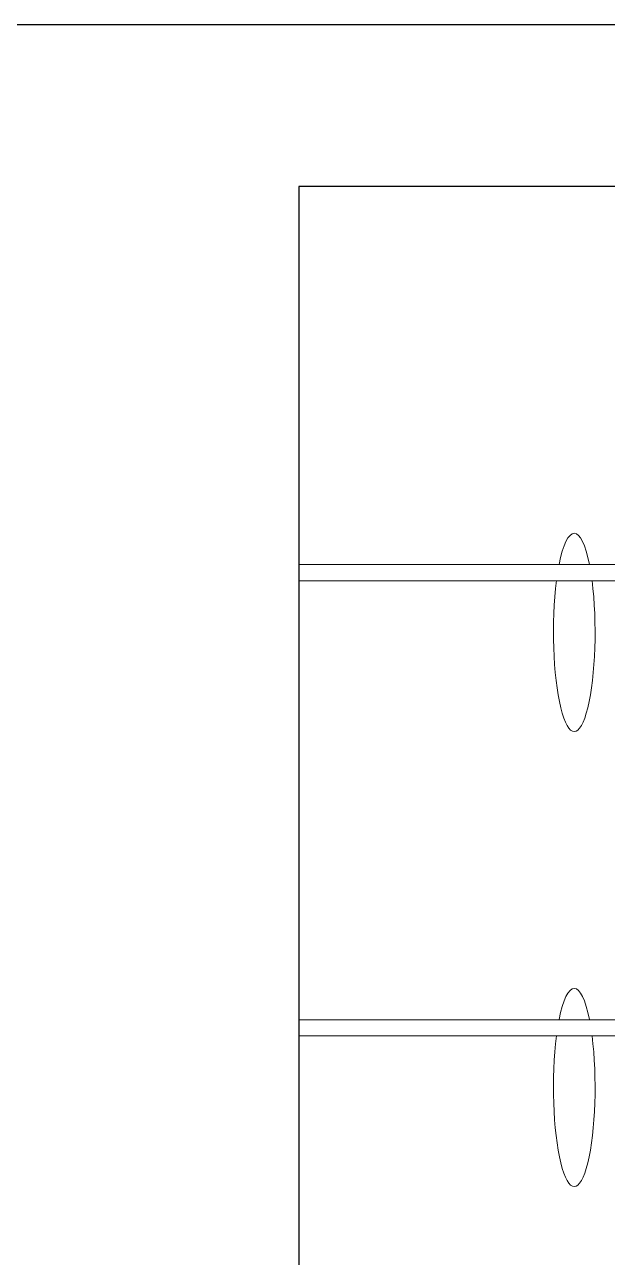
# Model space of a CAD drawing. Header units: millimetres. Extents: x 351279 to 387190, y -1289537 to -1277077.
# Drawn here: x 355401 to 355762, y -1278137 to -1277372 of the extents above; entities that cross this region are included whole.
import ezdxf

# ---------------------------------------------------------------- set-up
doc = ezdxf.new("R2010")
doc.units = ezdxf.units.MM
doc.header["$LTSCALE"] = 20
doc.layers.add('图层1', color=4, linetype='Continuous', plot=False)
doc.layers.add('模块', color=6, linetype='Continuous', lineweight=15)

# ---------------------------------------------------------------- blocks, each defined once
blk = doc.blocks.new('2e4cvc')
at = {"color": 3, "lineweight": 25}
blk.add_lwpolyline([(83697.43, 62941.45), (91842.92, 62941.45), (91842.92, 56145.02), (83697.43, 56145.02)], close=True, dxfattribs=at)

msp = doc.modelspace()

# ---------------------------------------------------------------- linework, layer by layer
at = {"color": 44}
for p, q in [((356370.728, -1277472.323), (355570.728, -1277472.323)), ((355570.728, -1277472.323), (355570.728, -1278472.323))]:
    msp.add_line(p, q, dxfattribs=at)
at = {"layer": '图层1', "color": 251, "lineweight": 0, "ltscale": 2}
for centre, start_param, end_param in [((355741.64, -1277749.091), -0.8164478, 0.8164478), ((355741.64, -1277749.091), 1.0213557, 5.2618296), ((355741.64, -1278031.529), -0.8164478, 0.8164478), ((355741.64, -1278031.529), 1.0213557, 5.2618296)]:
    msp.add_ellipse(centre, major_axis=(0, 61.499), ratio=0.2098766, start_param=start_param, end_param=end_param, dxfattribs=at)
at = {"layer": '模块'}
for p, q in [((356370.728, -1277707.027), (355570.728, -1277707.027)), ((356370.728, -1277717.027), (355570.728, -1277717.027)), ((356370.728, -1277989.466), (355570.728, -1277989.466)), ((356370.728, -1277999.466), (355570.728, -1277999.466))]:
    msp.add_line(p, q, dxfattribs=at)

# ---------------------------------------------------------------- block references
at = {"color": 0}
msp.add_blockref('2e4cvc', (267581.278, -1340313.375), dxfattribs=at)

doc.saveas('drawing.dxf')
